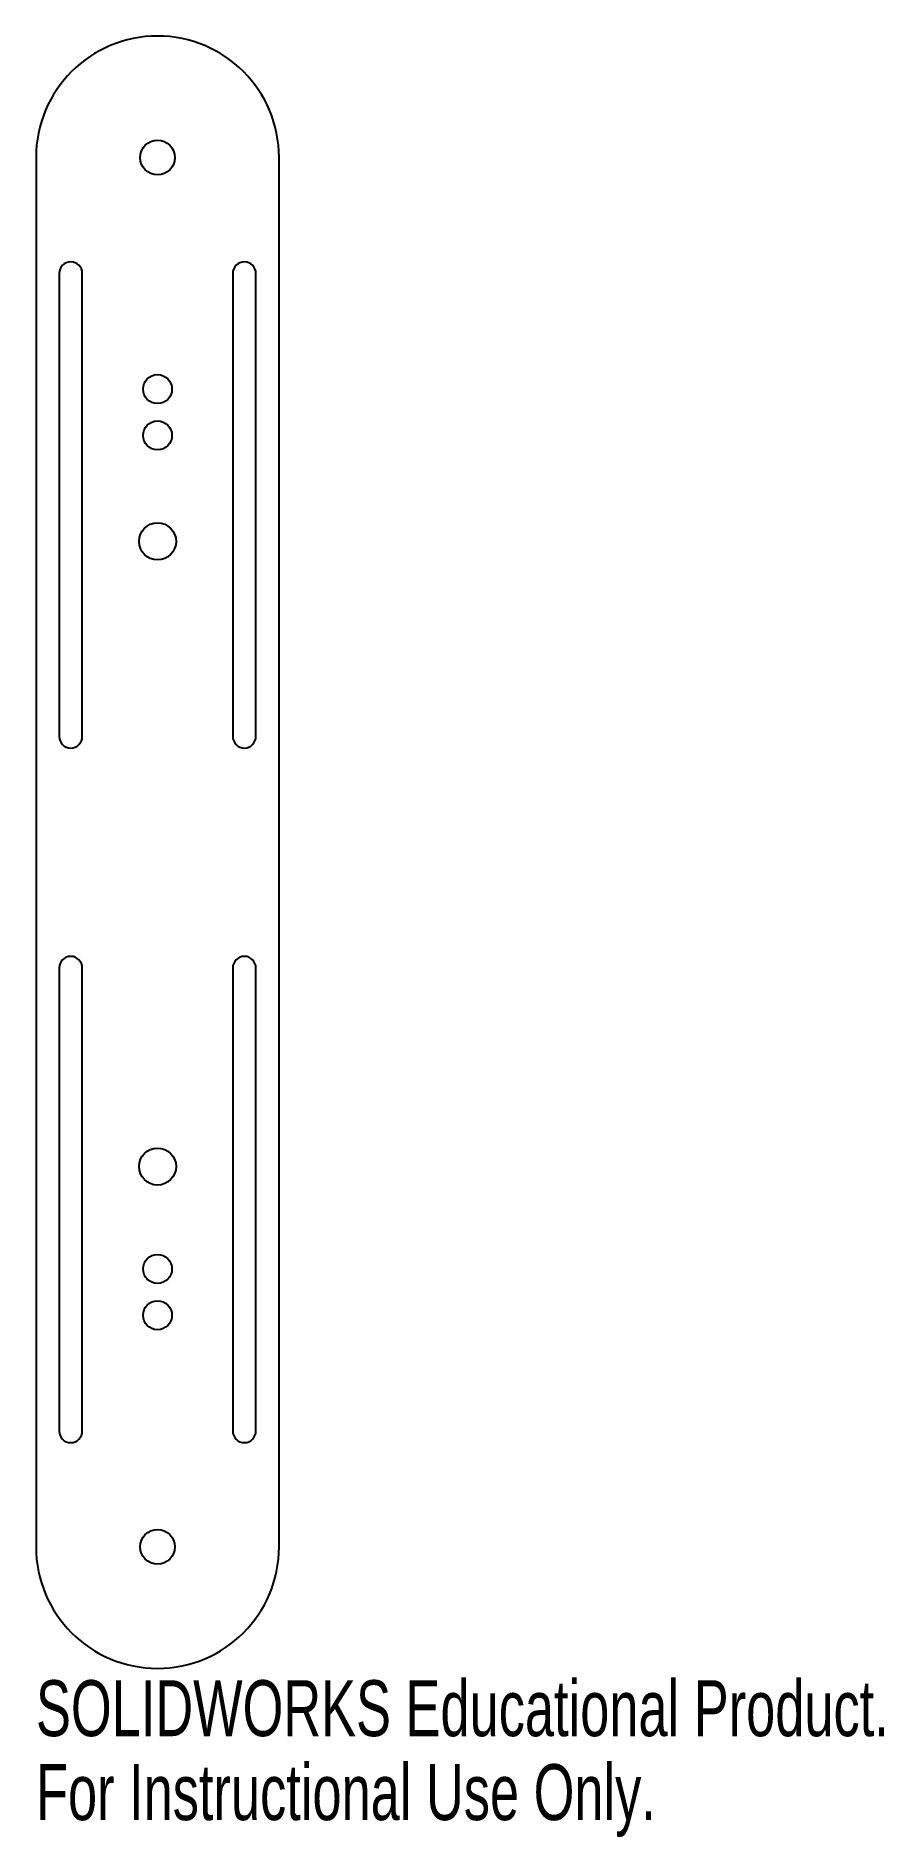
# Model space of a CAD drawing. Header units: millimetres. Extents: x -10 to 63, y -145 to 10.
import ezdxf

# ---------------------------------------------------------------- set-up
doc = ezdxf.new("R2010")
doc.units = ezdxf.units.MM
doc.styles.add('SLDTEXTSTYLE0', font='TXT', dxfattribs={"width": 0.7})

msp = doc.modelspace()

# ---------------------------------------------------------------- linework, layer by layer
at = {"color": 7, "linetype": 'Continuous', "lineweight": 25}
for p, q in [((-10.5, 0), (-10.5, -120)), ((10.5, -120), (10.5, 0)), ((-8.5, -10), (-8.5, -50)), ((-6.5, -50), (-6.5, -10)), ((6.5, -10), (6.5, -50)), ((8.5, -50), (8.5, -10)), ((-8.5, -70), (-8.5, -110)), ((-6.5, -110), (-6.5, -70)), ((6.5, -70), (6.5, -110)), ((8.5, -110), (8.5, -70))]:
    msp.add_line(p, q, dxfattribs=at)
for centre, radius in [((0, 0), 1.5), ((0, -20), 1.25), ((0, -24), 1.25), ((0, -33.15), 1.6), ((0, -87.15), 1.6), ((0, -96), 1.25), ((0, -100), 1.25), ((0, -120), 1.5)]:
    msp.add_circle(centre, radius, dxfattribs=at)
for centre, radius, start, end in [((0, 0), 10.5, 0, 180), ((-7.5, -10), 1, 0, 180), ((7.5, -10), 1, 0, 180), ((-7.5, -50), 1, 180, 0), ((7.5, -50), 1, 180, 0), ((-7.5, -70), 1, 0, 180), ((7.5, -70), 1, 0, 180), ((-7.5, -110), 1, 180, 360), ((7.5, -110), 1, 180, 0), ((0, -120), 10.5, 180, 0)]:
    msp.add_arc(centre, radius, start, end, dxfattribs=at)

# ---------------------------------------------------------------- texts
at = {"color": 7, "linetype": 'Continuous', "char_height": 4.8336, "attachment_point": 1, "style": 'SLDTEXTSTYLE0'}
for s, insert in [('SOLIDWORKS Educational Product.', (-10.5, -131.52)), ('For Instructional Use Only.', (-10.5, -138.77))]:
    msp.add_mtext(s, dxfattribs=dict(at, insert=insert))

doc.saveas('drawing.dxf')
